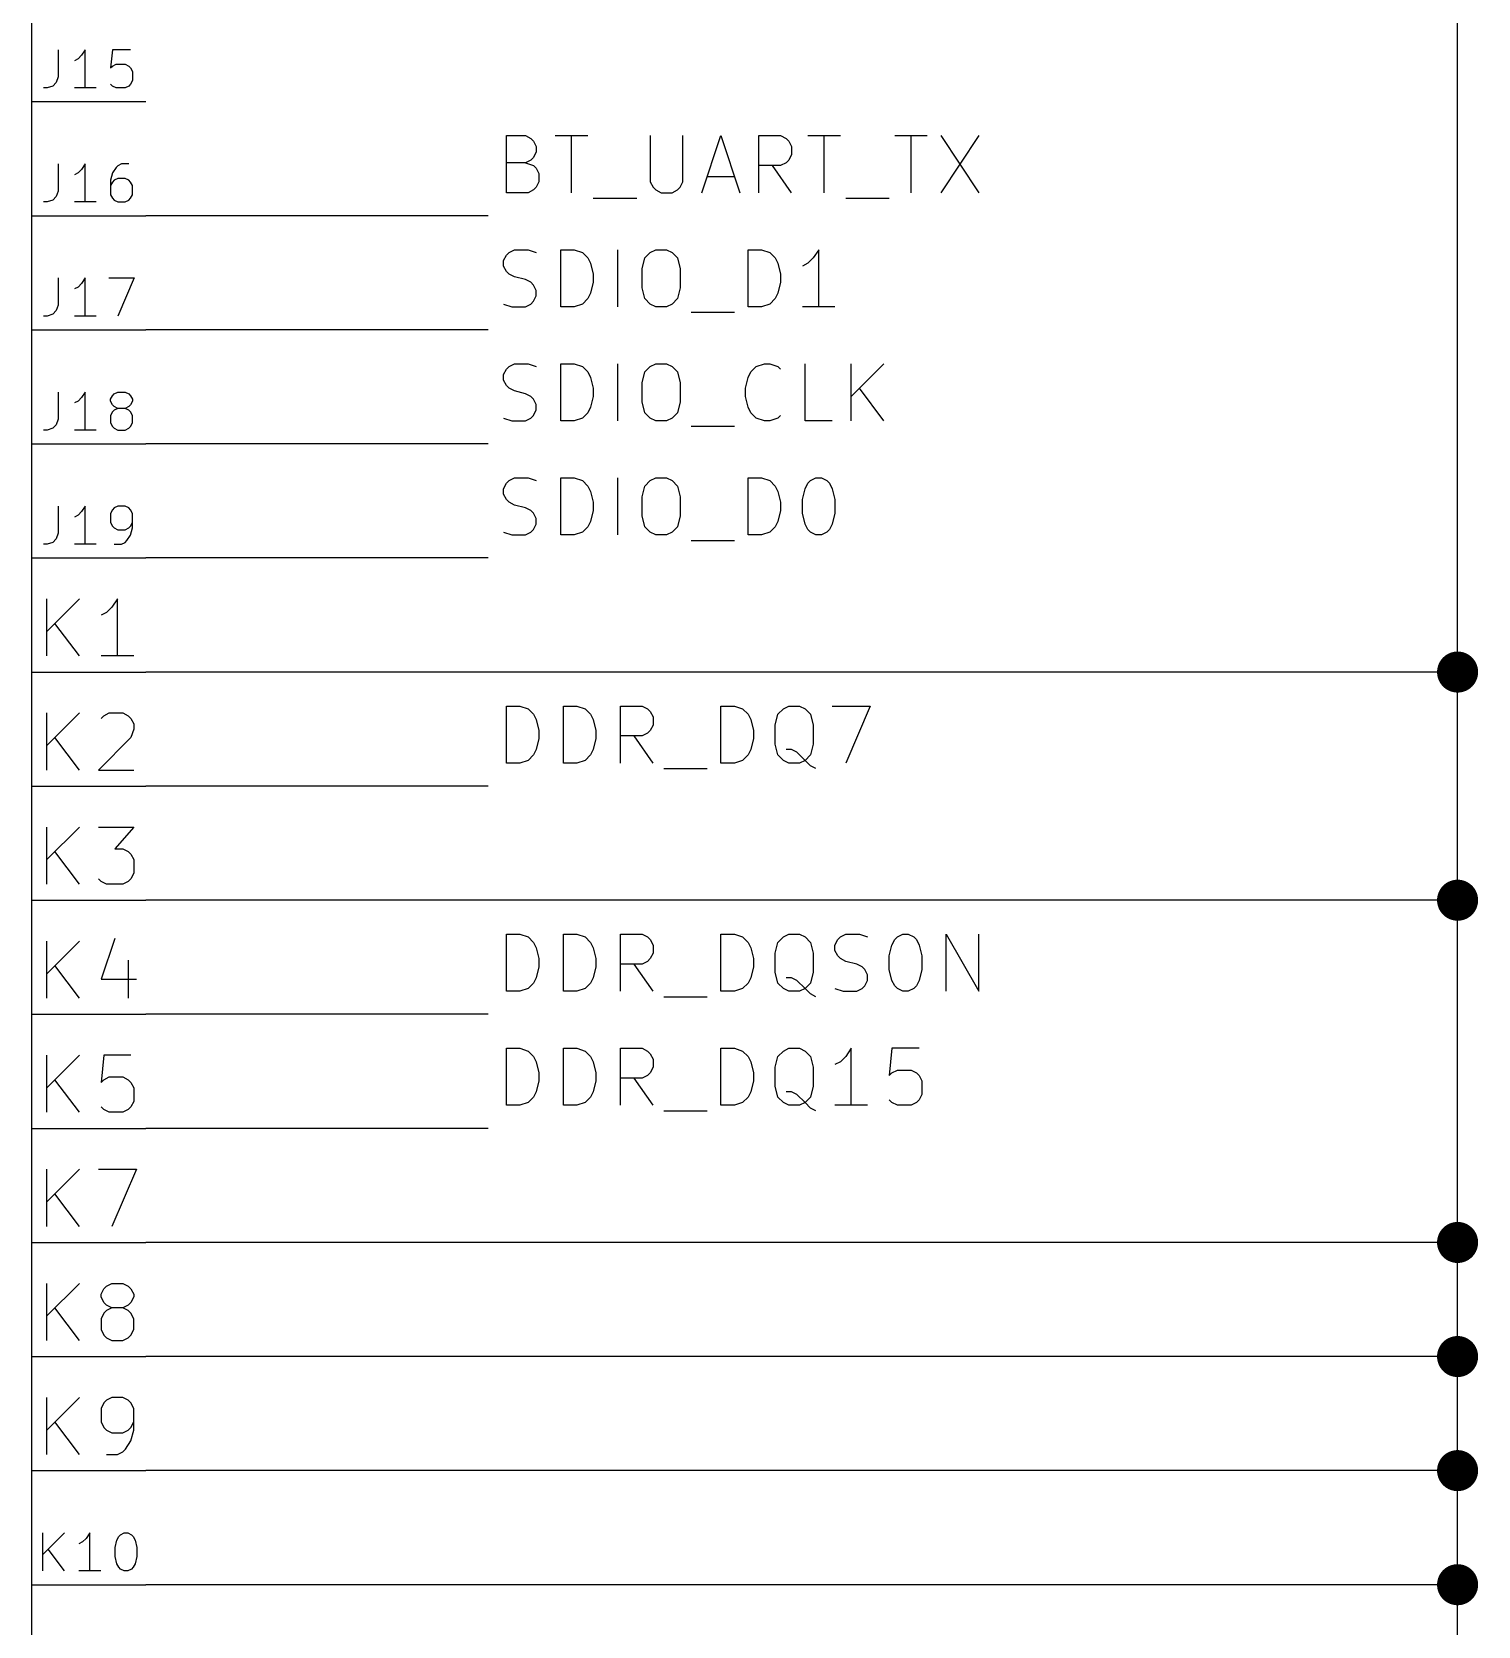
# Model space of a CAD drawing. Header units: millimetres. Extents: x 3 to 237, y -203 to -4.
# Drawn here: x 193.04 to 225.25, y -99.98 to -64.49 of the extents above; entities that cross this region are included whole.
import ezdxf

# ---------------------------------------------------------------- set-up
doc = ezdxf.new("R2010")
doc.units = ezdxf.units.MM
for name, color, linetype in [('LIGHTGREEN', 92, 'CONTINUOUS'), ('LIGHTRED', 12, 'CONTINUOUS'), ('RED', 14, 'CONTINUOUS'), ('REDSIX', 19, 'CONTINUOUS')]:
    doc.layers.add(name, color=color, linetype=linetype)

msp = doc.modelspace()

# ---------------------------------------------------------------- linework, layer by layer
at = {"layer": 'LIGHTGREEN', "linetype": 'CONTINUOUS'}
for p, q in [((224.79, -78.74), (224.79, -60.96)), ((203.2, -68.58), (195.58, -68.58)), ((203.2, -71.12), (195.58, -71.12)), ((203.2, -73.66), (195.58, -73.66)), ((203.2, -76.2), (195.58, -76.2)), ((224.79, -78.74), (195.58, -78.74)), ((224.79, -83.82), (224.79, -78.74)), ((203.2, -81.28), (195.58, -81.28)), ((224.79, -83.82), (195.58, -83.82)), ((224.79, -91.44), (224.79, -83.82)), ((203.2, -86.36), (195.58, -86.36)), ((203.2, -88.9), (195.58, -88.9)), ((224.79, -91.44), (195.58, -91.44)), ((224.79, -93.98), (224.79, -91.44)), ((224.79, -93.98), (195.58, -93.98)), ((224.79, -96.52), (224.79, -93.98)), ((224.79, -96.52), (195.58, -96.52)), ((224.79, -99.06), (224.79, -96.52)), ((224.79, -99.06), (195.58, -99.06)), ((224.79, -101.6), (224.79, -99.06))]:
    msp.add_line(p, q, dxfattribs=at)
at = {"layer": 'LIGHTGREEN', "const_width": 0.4572}
for points in [[(224.5614, -78.74, 1), (225.0186, -78.74, 1)], [(224.5614, -83.82, 1), (225.0186, -83.82, 1)], [(224.5614, -91.44, 1), (225.0186, -91.44, 1)], [(224.5614, -93.98, 1), (225.0186, -93.98, 1)], [(224.5614, -96.52, 1), (225.0186, -96.52, 1)], [(224.5614, -99.06, 1), (225.0186, -99.06, 1)]]:
    msp.add_lwpolyline(points, format="xyb", close=True, dxfattribs=at)
at = {"layer": 'LIGHTRED', "linetype": 'CONTINUOUS'}
for p, q in [((193.6246, -64.8866), (193.6246, -65.4913)), ((194.2293, -64.8866), (194.1487, -65.0075)), ((194.2293, -65.7332), (194.2293, -64.8866)), ((194.834, -64.8866), (194.7937, -65.2897)), ((195.2372, -64.8866), (194.834, -64.8866)), ((194.068, -65.0881), (193.9874, -65.1285)), ((194.1487, -65.0075), (194.068, -65.0881)), ((194.7937, -65.2897), (194.834, -65.2494)), ((194.834, -65.2494), (194.9147, -65.2091)), ((194.9147, -65.2091), (195.1162, -65.2091)), ((195.1162, -65.2091), (195.1969, -65.2494)), ((195.1969, -65.2494), (195.2372, -65.2897)), ((195.2372, -65.2897), (195.2775, -65.3703)), ((193.5843, -65.6122), (193.5037, -65.6929)), ((193.6246, -65.4913), (193.5843, -65.6122)), ((194.834, -65.6929), (194.7937, -65.6525)), ((195.2372, -65.6525), (195.1969, -65.6929)), ((195.2775, -65.5719), (195.2372, -65.6525)), ((195.2775, -65.3703), (195.2775, -65.5719)), ((193.3827, -65.7332), (193.3021, -65.7332)), ((193.5037, -65.6929), (193.3827, -65.7332)), ((194.4712, -65.7332), (193.9874, -65.7332)), ((194.9147, -65.7332), (194.834, -65.6929)), ((195.1162, -65.7332), (194.9147, -65.7332)), ((195.1969, -65.6929), (195.1162, -65.7332)), ((193.6246, -67.4266), (193.6246, -68.0313)), ((194.2293, -67.4266), (194.1487, -67.5475)), ((194.2293, -68.2732), (194.2293, -67.4266)), ((195.0356, -67.4266), (194.955, -67.4669)), ((195.1969, -67.4266), (195.0356, -67.4266)), ((194.068, -67.6281), (193.9874, -67.6685)), ((194.1487, -67.5475), (194.068, -67.6281)), ((194.834, -67.6281), (194.7937, -67.7894)), ((194.7937, -67.7894), (194.7937, -68.1119)), ((194.9147, -67.5072), (194.834, -67.6281)), ((194.8743, -67.7894), (194.834, -67.8297)), ((194.955, -67.7491), (194.8743, -67.7894)), ((194.955, -67.4669), (194.9147, -67.5072)), ((195.1162, -67.7491), (194.955, -67.7491)), ((195.1969, -67.7894), (195.1162, -67.7491)), ((195.2372, -67.8297), (195.1969, -67.7894)), ((193.6246, -68.0313), (193.5843, -68.1522)), ((194.834, -67.8297), (194.7937, -67.9103)), ((194.7937, -68.1119), (194.834, -68.1925)), ((195.2775, -67.9103), (195.2372, -67.8297)), ((195.2372, -68.1925), (195.2775, -68.1119)), ((195.2775, -68.1119), (195.2775, -67.9103)), ((193.3827, -68.2732), (193.3021, -68.2732)), ((193.5037, -68.2329), (193.3827, -68.2732)), ((193.5843, -68.1522), (193.5037, -68.2329)), ((194.4712, -68.2732), (193.9874, -68.2732)), ((194.834, -68.1925), (194.8743, -68.2329)), ((194.8743, -68.2329), (194.955, -68.2732)), ((194.955, -68.2732), (195.1162, -68.2732)), ((195.1162, -68.2732), (195.1969, -68.2329)), ((195.1969, -68.2329), (195.2372, -68.1925)), ((193.6246, -69.9666), (193.6246, -70.5713)), ((194.068, -70.1681), (193.9874, -70.2085)), ((194.1487, -70.0875), (194.068, -70.1681)), ((194.2293, -69.9666), (194.1487, -70.0875)), ((194.2293, -70.8132), (194.2293, -69.9666)), ((194.7534, -69.9666), (195.3178, -69.9666)), ((195.3178, -69.9666), (194.955, -70.8132)), ((193.6246, -70.5713), (193.5843, -70.6922)), ((193.3827, -70.8132), (193.3021, -70.8132)), ((193.5037, -70.7729), (193.3827, -70.8132)), ((193.5843, -70.6922), (193.5037, -70.7729)), ((194.4712, -70.8132), (193.9874, -70.8132)), ((193.6246, -72.5066), (193.6246, -73.1113)), ((194.068, -72.7081), (193.9874, -72.7485)), ((194.1487, -72.6275), (194.068, -72.7081)), ((194.2293, -72.5066), (194.1487, -72.6275)), ((194.2293, -73.3532), (194.2293, -72.5066)), ((194.7937, -72.6678), (194.834, -72.5872)), ((194.7937, -72.7081), (194.7937, -72.6678)), ((194.834, -72.7888), (194.7937, -72.7081)), ((194.834, -72.5872), (194.8743, -72.5469)), ((194.8743, -72.5469), (194.955, -72.5066)), ((194.955, -72.5066), (195.1162, -72.5066)), ((195.1162, -72.5066), (195.1969, -72.5469)), ((195.1969, -72.5469), (195.2372, -72.5872)), ((195.2372, -72.5872), (195.2775, -72.6678)), ((195.2775, -72.7081), (195.2372, -72.7888)), ((195.2775, -72.6678), (195.2775, -72.7081)), ((193.6246, -73.1113), (193.5843, -73.2322)), ((194.834, -72.95), (194.7937, -73.0307)), ((194.7937, -73.0307), (194.7937, -73.1919)), ((194.8743, -72.8291), (194.834, -72.7888)), ((194.8743, -72.9097), (194.834, -72.95)), ((194.955, -72.8694), (194.8743, -72.8291)), ((194.955, -72.8694), (194.8743, -72.9097)), ((195.1162, -72.8694), (194.955, -72.8694)), ((195.1969, -72.8291), (195.1162, -72.8694)), ((195.1969, -72.9097), (195.1162, -72.8694)), ((195.2372, -72.7888), (195.1969, -72.8291)), ((195.2372, -72.95), (195.1969, -72.9097)), ((195.2775, -73.0307), (195.2372, -72.95)), ((195.2775, -73.1919), (195.2775, -73.0307)), ((193.3827, -73.3532), (193.3021, -73.3532)), ((193.5037, -73.3129), (193.3827, -73.3532)), ((193.5843, -73.2322), (193.5037, -73.3129)), ((194.4712, -73.3532), (193.9874, -73.3532)), ((194.7937, -73.1919), (194.834, -73.2725)), ((194.834, -73.2725), (194.8743, -73.3129)), ((194.8743, -73.3129), (194.955, -73.3532)), ((194.955, -73.3532), (195.1162, -73.3532)), ((195.1162, -73.3532), (195.1969, -73.3129)), ((195.1969, -73.3129), (195.2372, -73.2725)), ((195.2372, -73.2725), (195.2775, -73.1919)), ((193.6246, -75.0466), (193.6246, -75.6513)), ((194.068, -75.2481), (193.9874, -75.2885)), ((194.1487, -75.1675), (194.068, -75.2481)), ((194.2293, -75.0466), (194.1487, -75.1675)), ((194.2293, -75.8932), (194.2293, -75.0466)), ((194.834, -75.1272), (194.7937, -75.2078)), ((194.7937, -75.2078), (194.7937, -75.4094)), ((194.8743, -75.0869), (194.834, -75.1272)), ((194.955, -75.0466), (194.8743, -75.0869)), ((195.1162, -75.0466), (194.955, -75.0466)), ((195.1969, -75.0869), (195.1162, -75.0466)), ((195.2372, -75.1272), (195.1969, -75.0869)), ((195.2775, -75.2078), (195.2372, -75.1272)), ((195.2775, -75.5303), (195.2775, -75.2078)), ((194.7937, -75.4094), (194.834, -75.49)), ((194.834, -75.49), (194.8743, -75.5303)), ((194.8743, -75.5303), (194.955, -75.5707)), ((194.955, -75.5707), (195.1162, -75.5707)), ((195.1162, -75.5707), (195.1969, -75.5303)), ((195.1969, -75.5303), (195.2372, -75.49)), ((195.2372, -75.49), (195.2775, -75.4094)), ((195.2372, -75.6916), (195.2775, -75.5303)), ((193.3827, -75.8932), (193.3021, -75.8932)), ((193.5037, -75.8529), (193.3827, -75.8932)), ((193.5843, -75.7722), (193.5037, -75.8529)), ((193.6246, -75.6513), (193.5843, -75.7722)), ((194.4712, -75.8932), (193.9874, -75.8932)), ((194.8743, -75.8932), (195.0356, -75.8932)), ((195.0356, -75.8932), (195.1162, -75.8529)), ((195.1162, -75.8529), (195.1565, -75.8125)), ((195.1565, -75.8125), (195.2372, -75.6916)), ((193.3726, -78.3813), (193.3726, -77.1113)), ((194.0983, -77.1113), (193.3726, -77.837)), ((194.8241, -77.2928), (194.7031, -77.4137)), ((194.945, -77.1113), (194.8241, -77.2928)), ((194.945, -78.3813), (194.945, -77.1113)), ((194.0983, -78.3813), (193.5541, -77.6556)), ((194.7031, -77.4137), (194.5822, -77.4742)), ((195.3079, -78.3813), (194.5822, -78.3813)), ((193.3726, -80.9213), (193.3726, -79.6513)), ((194.0983, -79.6513), (193.3726, -80.377)), ((194.5822, -79.7723), (194.6426, -79.7118)), ((194.6426, -79.7118), (194.7636, -79.6513)), ((194.7636, -79.6513), (195.066, -79.6513)), ((195.066, -79.6513), (195.1869, -79.7118)), ((195.1869, -79.7118), (195.2474, -79.7723)), ((195.2474, -79.7723), (195.3079, -79.8932)), ((194.0983, -80.9213), (193.5541, -80.1956)), ((195.2474, -80.1956), (194.5217, -80.9213)), ((195.3079, -80.0142), (195.2474, -80.1956)), ((195.3079, -79.8932), (195.3079, -80.0142)), ((194.5217, -80.9213), (195.3079, -80.9213)), ((193.3726, -83.4613), (193.3726, -82.1913)), ((194.0983, -82.1913), (193.3726, -82.917)), ((194.5217, -82.1913), (195.3079, -82.1913)), ((195.3079, -82.1913), (194.8845, -82.6751)), ((194.8845, -82.6751), (195.066, -82.6751)), ((195.066, -82.6751), (195.1869, -82.7356)), ((194.0983, -83.4613), (193.5541, -82.7356)), ((195.1869, -82.7356), (195.2474, -82.7961)), ((195.2474, -82.7961), (195.3079, -82.917)), ((195.3079, -82.917), (195.3079, -83.2194)), ((194.5822, -83.4009), (194.5217, -83.3404)), ((194.7031, -83.4613), (194.5822, -83.4009)), ((195.1869, -83.4009), (195.066, -83.4613)), ((195.2474, -83.3404), (195.1869, -83.4009)), ((195.3079, -83.2194), (195.2474, -83.3404)), ((195.066, -83.4613), (194.7031, -83.4613)), ((193.3726, -86.0013), (193.3726, -84.7313)), ((194.0983, -84.7313), (193.3726, -85.457)), ((194.8845, -84.6709), (194.5822, -85.578)), ((195.1869, -85.1547), (195.1869, -86.0013)), ((194.0983, -86.0013), (193.5541, -85.2756)), ((194.5822, -85.578), (195.3683, -85.578)), ((193.3726, -88.5413), (193.3726, -87.2713)), ((194.0983, -87.2713), (193.3726, -87.997)), ((194.6426, -87.2713), (194.5822, -87.8761)), ((195.2474, -87.2713), (194.6426, -87.2713)), ((194.0983, -88.5413), (193.5541, -87.8156)), ((194.5822, -87.8761), (194.6426, -87.8156)), ((194.6426, -87.8156), (194.7636, -87.7551)), ((194.7636, -87.7551), (195.066, -87.7551)), ((195.066, -87.7551), (195.1869, -87.8156)), ((195.1869, -87.8156), (195.2474, -87.8761)), ((195.2474, -87.8761), (195.3079, -87.997)), ((195.3079, -87.997), (195.3079, -88.2994)), ((195.3079, -88.2994), (195.2474, -88.4204)), ((194.6426, -88.4809), (194.5822, -88.4204)), ((194.7636, -88.5413), (194.6426, -88.4809)), ((195.066, -88.5413), (194.7636, -88.5413)), ((195.1869, -88.4809), (195.066, -88.5413)), ((195.2474, -88.4204), (195.1869, -88.4809)), ((193.3726, -91.0813), (193.3726, -89.8113)), ((194.0983, -89.8113), (193.3726, -90.537)), ((194.5217, -89.8113), (195.3683, -89.8113)), ((195.3683, -89.8113), (194.8241, -91.0813)), ((194.0983, -91.0813), (193.5541, -90.3556)), ((193.3726, -93.6213), (193.3726, -92.3513)), ((194.0983, -92.3513), (193.3726, -93.077)), ((194.5822, -92.5932), (194.6426, -92.4723)), ((194.5822, -92.6537), (194.5822, -92.5932)), ((194.6426, -92.4723), (194.7031, -92.4118)), ((194.7031, -92.4118), (194.8241, -92.3513)), ((194.8241, -92.3513), (195.066, -92.3513)), ((195.066, -92.3513), (195.1869, -92.4118)), ((195.1869, -92.4118), (195.2474, -92.4723)), ((195.2474, -92.4723), (195.3079, -92.5932)), ((195.3079, -92.5932), (195.3079, -92.6537)), ((194.0983, -93.6213), (193.5541, -92.8956)), ((194.6426, -92.7747), (194.5822, -92.6537)), ((194.7031, -92.8351), (194.6426, -92.7747)), ((194.7031, -92.9561), (194.6426, -93.0166)), ((194.8241, -92.8956), (194.7031, -92.8351)), ((194.8241, -92.8956), (194.7031, -92.9561)), ((195.066, -92.8956), (194.8241, -92.8956)), ((195.1869, -92.8351), (195.066, -92.8956)), ((195.1869, -92.9561), (195.066, -92.8956)), ((195.2474, -92.7747), (195.1869, -92.8351)), ((195.2474, -93.0166), (195.1869, -92.9561)), ((195.3079, -92.6537), (195.2474, -92.7747)), ((194.6426, -93.0166), (194.5822, -93.1375)), ((194.5822, -93.1375), (194.5822, -93.3794)), ((195.3079, -93.1375), (195.2474, -93.0166)), ((195.3079, -93.3794), (195.3079, -93.1375)), ((194.5822, -93.3794), (194.6426, -93.5004)), ((194.6426, -93.5004), (194.7031, -93.5609)), ((194.7031, -93.5609), (194.8241, -93.6213)), ((194.8241, -93.6213), (195.066, -93.6213)), ((195.066, -93.6213), (195.1869, -93.5609)), ((195.1869, -93.5609), (195.2474, -93.5004)), ((195.2474, -93.5004), (195.3079, -93.3794)), ((193.3726, -96.1613), (193.3726, -94.8913)), ((194.0983, -94.8913), (193.3726, -95.617)), ((194.6426, -95.0123), (194.5822, -95.1332)), ((194.7031, -94.9518), (194.6426, -95.0123)), ((194.8241, -94.8913), (194.7031, -94.9518)), ((195.066, -94.8913), (194.8241, -94.8913)), ((195.1869, -94.9518), (195.066, -94.8913)), ((195.2474, -95.0123), (195.1869, -94.9518)), ((195.3079, -95.1332), (195.2474, -95.0123)), ((194.0983, -96.1613), (193.5541, -95.4356)), ((194.5822, -95.1332), (194.5822, -95.4356)), ((194.5822, -95.4356), (194.6426, -95.5566)), ((195.2474, -95.5566), (195.3079, -95.4356)), ((195.3079, -95.617), (195.3079, -95.1332)), ((194.6426, -95.5566), (194.7031, -95.617)), ((194.7031, -95.617), (194.8241, -95.6775)), ((194.8241, -95.6775), (195.066, -95.6775)), ((195.066, -95.6775), (195.1869, -95.617)), ((195.1869, -95.617), (195.2474, -95.5566)), ((195.2474, -95.8589), (195.3079, -95.617)), ((194.7031, -96.1613), (194.945, -96.1613)), ((194.945, -96.1613), (195.066, -96.1009)), ((195.066, -96.1009), (195.1264, -96.0404)), ((195.1264, -96.0404), (195.2474, -95.8589)), ((193.2819, -98.7532), (193.2819, -97.9066)), ((193.7657, -97.9066), (193.2819, -98.3903)), ((194.3301, -97.9066), (194.2495, -98.0275)), ((194.3301, -98.7532), (194.3301, -97.9066)), ((194.9751, -97.9872), (195.0155, -97.9469)), ((195.0155, -97.9469), (195.0961, -97.9066)), ((195.0961, -97.9066), (195.1767, -97.9066)), ((195.1767, -97.9066), (195.2573, -97.9469)), ((195.2573, -97.9469), (195.2977, -97.9872)), ((193.7657, -98.7532), (193.4029, -98.2694)), ((194.1688, -98.1081), (194.0882, -98.1485)), ((194.2495, -98.0275), (194.1688, -98.1081)), ((194.8945, -98.2291), (194.9348, -98.0678)), ((194.8945, -98.4307), (194.8945, -98.2291)), ((194.9348, -98.0678), (194.9751, -97.9872)), ((195.2977, -97.9872), (195.338, -98.0678)), ((195.338, -98.0678), (195.3783, -98.2291)), ((195.3783, -98.2291), (195.3783, -98.4307)), ((194.9348, -98.5919), (194.8945, -98.4307)), ((194.9751, -98.6725), (194.9348, -98.5919)), ((195.0155, -98.7129), (194.9751, -98.6725)), ((195.2977, -98.6725), (195.2573, -98.7129)), ((195.338, -98.5919), (195.2977, -98.6725)), ((195.3783, -98.4307), (195.338, -98.5919)), ((194.572, -98.7532), (194.0882, -98.7532)), ((195.0961, -98.7532), (195.0155, -98.7129)), ((195.1767, -98.7532), (195.0961, -98.7532)), ((195.2573, -98.7129), (195.1767, -98.7532))]:
    msp.add_line(p, q, dxfattribs=at)
at = {"layer": 'RED', "linetype": 'CONTINUOUS'}
for p, q in [((193.04, -180.34), (193.04, -5.08)), ((193.04, -66.04), (195.58, -66.04)), ((193.04, -68.58), (195.58, -68.58)), ((193.04, -71.12), (195.58, -71.12)), ((193.04, -73.66), (195.58, -73.66)), ((193.04, -76.2), (195.58, -76.2)), ((193.04, -78.74), (195.58, -78.74)), ((193.04, -81.28), (195.58, -81.28)), ((193.04, -83.82), (195.58, -83.82)), ((193.04, -86.36), (195.58, -86.36)), ((193.04, -88.9), (195.58, -88.9)), ((193.04, -91.44), (195.58, -91.44)), ((193.04, -93.98), (195.58, -93.98)), ((193.04, -96.52), (195.58, -96.52)), ((193.04, -99.06), (195.58, -99.06))]:
    msp.add_line(p, q, dxfattribs=at)
at = {"layer": 'REDSIX', "linetype": 'CONTINUOUS'}
for p, q in [((203.6067, -68.0669), (203.6067, -66.7969)), ((203.6067, -66.7969), (204.0301, -66.7969)), ((204.0301, -66.7969), (204.151, -66.8574)), ((204.151, -66.8574), (204.2115, -66.9179)), ((204.2115, -66.9179), (204.272, -67.0388)), ((204.272, -67.0388), (204.272, -67.1598)), ((204.6953, -66.7969), (205.421, -66.7969)), ((205.0582, -68.0669), (205.0582, -66.7969)), ((206.8119, -66.7969), (206.8119, -67.825)), ((207.5376, -67.825), (207.5376, -66.7969)), ((207.961, -68.0669), (208.3843, -66.7969)), ((208.3843, -66.7969), (208.8077, -68.0669)), ((209.231, -68.0669), (209.231, -66.7969)), ((209.231, -66.7969), (209.7148, -66.7969)), ((209.7148, -66.7969), (209.8358, -66.8574)), ((209.8358, -66.8574), (209.8963, -66.9179)), ((209.8963, -66.9179), (209.9567, -67.0388)), ((209.9567, -67.0388), (209.9567, -67.2203)), ((210.3196, -66.7969), (211.0453, -66.7969)), ((210.6825, -68.0669), (210.6825, -66.7969)), ((212.2548, -66.7969), (212.9805, -66.7969)), ((212.6177, -68.0669), (212.6177, -66.7969)), ((213.2829, -66.7969), (214.1295, -68.0669)), ((214.1295, -66.7969), (213.2829, -68.0669)), ((204.0301, -67.4017), (203.6067, -67.4017)), ((204.151, -67.3412), (204.0301, -67.4017)), ((204.0301, -67.4017), (204.2115, -67.4622)), ((204.2115, -67.2807), (204.151, -67.3412)), ((204.272, -67.1598), (204.2115, -67.2807)), ((209.8358, -67.4017), (209.7148, -67.4622)), ((209.8963, -67.3412), (209.8358, -67.4017)), ((209.9567, -67.2203), (209.8963, -67.3412)), ((204.2115, -67.4622), (204.272, -67.5226)), ((204.272, -67.5226), (204.3324, -67.6436)), ((204.3324, -67.6436), (204.3324, -67.825)), ((208.082, -67.7041), (208.6867, -67.7041)), ((209.7148, -67.4622), (209.231, -67.4622)), ((209.9567, -68.0669), (209.5334, -67.4622)), ((204.0905, -68.0669), (203.6067, -68.0669)), ((204.2115, -68.0065), (204.0905, -68.0669)), ((204.272, -67.946), (204.2115, -68.0065)), ((204.3324, -67.825), (204.272, -67.946)), ((206.8119, -67.825), (206.8724, -67.946)), ((206.8724, -67.946), (206.9329, -68.0065)), ((206.9329, -68.0065), (207.0538, -68.0669)), ((207.0538, -68.0669), (207.2957, -68.0669)), ((207.2957, -68.0669), (207.4167, -68.0065)), ((207.4167, -68.0065), (207.4772, -67.946)), ((207.4772, -67.946), (207.5376, -67.825)), ((205.542, -68.1879), (206.5096, -68.1879)), ((211.1663, -68.1879), (212.1339, -68.1879)), ((203.5463, -69.5788), (203.6067, -69.4579)), ((203.6067, -69.4579), (203.6672, -69.3974)), ((203.6672, -69.3974), (203.7882, -69.3369)), ((203.7882, -69.3369), (204.0905, -69.3369)), ((204.0905, -69.3369), (204.272, -69.3974)), ((204.8162, -70.6069), (204.8162, -69.3369)), ((204.8162, -69.3369), (205.1186, -69.3369)), ((205.1186, -69.3369), (205.3, -69.3974)), ((205.3, -69.3974), (205.421, -69.5184)), ((205.421, -69.5184), (205.4815, -69.6393)), ((206.0862, -70.6069), (206.0862, -69.3369)), ((206.6306, -69.7603), (206.691, -69.5184)), ((206.691, -69.5184), (206.812, -69.3974)), ((206.812, -69.3974), (206.9329, -69.3369)), ((206.9329, -69.3369), (207.1748, -69.3369)), ((207.1748, -69.3369), (207.2958, -69.3974)), ((207.2958, -69.3974), (207.4167, -69.5184)), ((207.4167, -69.5184), (207.4772, -69.7603)), ((208.9891, -70.6069), (208.9891, -69.3369)), ((208.9891, -69.3369), (209.2915, -69.3369)), ((209.2915, -69.3369), (209.4729, -69.3974)), ((209.4729, -69.3974), (209.5939, -69.5184)), ((209.5939, -69.5184), (209.6544, -69.6393)), ((210.4406, -69.5184), (210.3196, -69.6393)), ((210.5615, -69.3369), (210.4406, -69.5184)), ((210.5615, -70.6069), (210.5615, -69.3369)), ((203.5463, -69.6998), (203.5463, -69.5788)), ((203.6067, -69.8207), (203.5463, -69.6998)), ((203.6672, -69.8812), (203.6067, -69.8207)), ((203.7882, -69.9417), (203.6672, -69.8812)), ((205.4815, -69.6393), (205.5419, -69.8812)), ((205.5419, -69.8812), (205.5419, -70.0626)), ((206.6306, -70.1836), (206.6306, -69.7603)), ((207.4772, -69.7603), (207.4772, -70.1836)), ((209.6544, -69.6393), (209.7148, -69.8812)), ((209.7148, -69.8812), (209.7148, -70.0626)), ((210.3196, -69.6393), (210.1987, -69.6998)), ((204.0301, -70.0022), (203.7882, -69.9417)), ((204.151, -70.0626), (204.0301, -70.0022)), ((204.2115, -70.1231), (204.151, -70.0626)), ((204.272, -70.2441), (204.2115, -70.1231)), ((204.272, -70.365), (204.272, -70.2441)), ((205.5419, -70.0626), (205.4815, -70.3045)), ((206.691, -70.4255), (206.6306, -70.1836)), ((207.4772, -70.1836), (207.4167, -70.4255)), ((209.7148, -70.0626), (209.6544, -70.3045)), ((203.5463, -70.5465), (203.7277, -70.6069)), ((203.7277, -70.6069), (204.0301, -70.6069)), ((204.0301, -70.6069), (204.151, -70.5465)), ((204.151, -70.5465), (204.2115, -70.486)), ((204.2115, -70.486), (204.272, -70.365)), ((205.1186, -70.6069), (204.8162, -70.6069)), ((205.3, -70.5465), (205.1186, -70.6069)), ((205.421, -70.4255), (205.3, -70.5465)), ((205.4815, -70.3045), (205.421, -70.4255)), ((206.812, -70.5465), (206.691, -70.4255)), ((206.9329, -70.6069), (206.812, -70.5465)), ((207.1748, -70.6069), (206.9329, -70.6069)), ((207.2958, -70.5465), (207.1748, -70.6069)), ((207.4167, -70.4255), (207.2958, -70.5465)), ((209.2915, -70.6069), (208.9891, -70.6069)), ((209.4729, -70.5465), (209.2915, -70.6069)), ((209.5939, -70.4255), (209.4729, -70.5465)), ((209.6544, -70.3045), (209.5939, -70.4255)), ((210.9244, -70.6069), (210.1987, -70.6069)), ((207.7192, -70.7279), (208.6868, -70.7279)), ((203.5463, -72.1188), (203.6067, -71.9979)), ((203.6067, -71.9979), (203.6672, -71.9374)), ((203.6672, -71.9374), (203.7882, -71.8769)), ((203.7882, -71.8769), (204.0905, -71.8769)), ((204.0905, -71.8769), (204.272, -71.9374)), ((204.8162, -73.1469), (204.8162, -71.8769)), ((204.8162, -71.8769), (205.1186, -71.8769)), ((205.1186, -71.8769), (205.3, -71.9374)), ((205.3, -71.9374), (205.421, -72.0584)), ((206.0862, -73.1469), (206.0862, -71.8769)), ((206.691, -72.0584), (206.812, -71.9374)), ((206.812, -71.9374), (206.9329, -71.8769)), ((206.9329, -71.8769), (207.1748, -71.8769)), ((207.1748, -71.8769), (207.2958, -71.9374)), ((207.2958, -71.9374), (207.4167, -72.0584)), ((209.0496, -72.0584), (209.1706, -71.9374)), ((209.1706, -71.9374), (209.352, -71.8769)), ((209.352, -71.8769), (209.4729, -71.8769)), ((209.4729, -71.8769), (209.6544, -71.9374)), ((209.6544, -71.9374), (209.7148, -71.9979)), ((210.2591, -73.1469), (210.2591, -71.8769)), ((211.2872, -73.1469), (211.2872, -71.8769)), ((212.0129, -71.8769), (211.2872, -72.6026)), ((203.5463, -72.2398), (203.5463, -72.1188)), ((203.6067, -72.3607), (203.5463, -72.2398)), ((203.6672, -72.4212), (203.6067, -72.3607)), ((205.421, -72.0584), (205.4815, -72.1793)), ((205.4815, -72.1793), (205.5419, -72.4212)), ((206.6306, -72.3003), (206.691, -72.0584)), ((206.6306, -72.7236), (206.6306, -72.3003)), ((207.4167, -72.0584), (207.4772, -72.3003)), ((207.4772, -72.3003), (207.4772, -72.7236)), ((208.9287, -72.4212), (208.9891, -72.1793)), ((208.9891, -72.1793), (209.0496, -72.0584)), ((203.7882, -72.4817), (203.6672, -72.4212)), ((204.0301, -72.5422), (203.7882, -72.4817)), ((204.151, -72.6026), (204.0301, -72.5422)), ((204.2115, -72.6631), (204.151, -72.6026)), ((204.272, -72.7841), (204.2115, -72.6631)), ((205.5419, -72.6026), (205.4815, -72.8445)), ((205.5419, -72.4212), (205.5419, -72.6026)), ((206.691, -72.9655), (206.6306, -72.7236)), ((207.4772, -72.7236), (207.4167, -72.9655)), ((208.9287, -72.6026), (208.9287, -72.4212)), ((208.9891, -72.8445), (208.9287, -72.6026)), ((212.0129, -73.1469), (211.4687, -72.4212)), ((203.5463, -73.0865), (203.7277, -73.1469)), ((204.0301, -73.1469), (204.151, -73.0865)), ((204.151, -73.0865), (204.2115, -73.026)), ((204.2115, -73.026), (204.272, -72.905)), ((204.272, -72.905), (204.272, -72.7841)), ((205.3, -73.0865), (205.1186, -73.1469)), ((205.421, -72.9655), (205.3, -73.0865)), ((205.4815, -72.8445), (205.421, -72.9655)), ((206.812, -73.0865), (206.691, -72.9655)), ((206.9329, -73.1469), (206.812, -73.0865)), ((207.2958, -73.0865), (207.1748, -73.1469)), ((207.4167, -72.9655), (207.2958, -73.0865)), ((209.0496, -72.9655), (208.9891, -72.8445)), ((209.1706, -73.0865), (209.0496, -72.9655)), ((209.352, -73.1469), (209.1706, -73.0865)), ((209.6544, -73.0865), (209.4729, -73.1469)), ((209.7148, -73.026), (209.6544, -73.0865)), ((203.7277, -73.1469), (204.0301, -73.1469)), ((205.1186, -73.1469), (204.8162, -73.1469)), ((207.1748, -73.1469), (206.9329, -73.1469)), ((207.7192, -73.2679), (208.6868, -73.2679)), ((209.4729, -73.1469), (209.352, -73.1469)), ((210.8639, -73.1469), (210.2591, -73.1469)), ((203.5463, -74.6588), (203.6067, -74.5379)), ((203.6067, -74.5379), (203.6672, -74.4774)), ((203.6672, -74.4774), (203.7882, -74.4169)), ((203.7882, -74.4169), (204.0905, -74.4169)), ((204.0905, -74.4169), (204.272, -74.4774)), ((204.8162, -75.6869), (204.8162, -74.4169)), ((204.8162, -74.4169), (205.1186, -74.4169)), ((205.1186, -74.4169), (205.3, -74.4774)), ((205.3, -74.4774), (205.421, -74.5984)), ((206.0862, -75.6869), (206.0862, -74.4169)), ((206.691, -74.5984), (206.812, -74.4774)), ((206.812, -74.4774), (206.9329, -74.4169)), ((206.9329, -74.4169), (207.1748, -74.4169)), ((207.1748, -74.4169), (207.2958, -74.4774)), ((207.2958, -74.4774), (207.4167, -74.5984)), ((208.9891, -75.6869), (208.9891, -74.4169)), ((208.9891, -74.4169), (209.2915, -74.4169)), ((209.2915, -74.4169), (209.4729, -74.4774)), ((209.4729, -74.4774), (209.5939, -74.5984)), ((210.2591, -74.6588), (210.3196, -74.5379)), ((210.3196, -74.5379), (210.3801, -74.4774)), ((210.3801, -74.4774), (210.501, -74.4169)), ((210.501, -74.4169), (210.622, -74.4169)), ((210.622, -74.4169), (210.7429, -74.4774)), ((210.7429, -74.4774), (210.8034, -74.5379)), ((210.8034, -74.5379), (210.8639, -74.6588)), ((203.5463, -74.7798), (203.5463, -74.6588)), ((203.6067, -74.9007), (203.5463, -74.7798)), ((205.421, -74.5984), (205.4815, -74.7193)), ((205.4815, -74.7193), (205.5419, -74.9612)), ((206.6306, -74.8403), (206.691, -74.5984)), ((206.6306, -75.2636), (206.6306, -74.8403)), ((207.4167, -74.5984), (207.4772, -74.8403)), ((207.4772, -74.8403), (207.4772, -75.2636)), ((209.5939, -74.5984), (209.6544, -74.7193)), ((209.6544, -74.7193), (209.7148, -74.9612)), ((210.1987, -74.9007), (210.2591, -74.6588)), ((210.8639, -74.6588), (210.9244, -74.9007)), ((203.6672, -74.9612), (203.6067, -74.9007)), ((203.7882, -75.0217), (203.6672, -74.9612)), ((204.0301, -75.0822), (203.7882, -75.0217)), ((204.151, -75.1426), (204.0301, -75.0822)), ((204.2115, -75.2031), (204.151, -75.1426)), ((204.272, -75.3241), (204.2115, -75.2031)), ((205.5419, -75.1426), (205.4815, -75.3845)), ((205.5419, -74.9612), (205.5419, -75.1426)), ((209.7148, -75.1426), (209.6544, -75.3845)), ((209.7148, -74.9612), (209.7148, -75.1426)), ((210.1987, -75.2031), (210.1987, -74.9007)), ((210.2591, -75.445), (210.1987, -75.2031)), ((210.9244, -75.2031), (210.8639, -75.445)), ((210.9244, -74.9007), (210.9244, -75.2031)), ((204.151, -75.6265), (204.2115, -75.566)), ((204.2115, -75.566), (204.272, -75.445)), ((204.272, -75.445), (204.272, -75.3241)), ((205.421, -75.5055), (205.3, -75.6265)), ((205.4815, -75.3845), (205.421, -75.5055)), ((206.691, -75.5055), (206.6306, -75.2636)), ((206.812, -75.6265), (206.691, -75.5055)), ((207.4167, -75.5055), (207.2958, -75.6265)), ((207.4772, -75.2636), (207.4167, -75.5055)), ((209.5939, -75.5055), (209.4729, -75.6265)), ((209.6544, -75.3845), (209.5939, -75.5055)), ((210.3196, -75.566), (210.2591, -75.445)), ((210.3801, -75.6265), (210.3196, -75.566)), ((210.8034, -75.566), (210.7429, -75.6265)), ((210.8639, -75.445), (210.8034, -75.566)), ((203.5463, -75.6265), (203.7277, -75.6869)), ((203.7277, -75.6869), (204.0301, -75.6869)), ((204.0301, -75.6869), (204.151, -75.6265)), ((205.1186, -75.6869), (204.8162, -75.6869)), ((205.3, -75.6265), (205.1186, -75.6869)), ((206.9329, -75.6869), (206.812, -75.6265)), ((207.1748, -75.6869), (206.9329, -75.6869)), ((207.2958, -75.6265), (207.1748, -75.6869)), ((207.7192, -75.8079), (208.6868, -75.8079)), ((209.2915, -75.6869), (208.9891, -75.6869)), ((209.4729, -75.6265), (209.2915, -75.6869)), ((210.501, -75.6869), (210.3801, -75.6265)), ((210.622, -75.6869), (210.501, -75.6869)), ((210.7429, -75.6265), (210.622, -75.6869)), ((203.6067, -80.7669), (203.6067, -79.4969)), ((203.6067, -79.4969), (203.9091, -79.4969)), ((203.9091, -79.4969), (204.0905, -79.5574)), ((204.8767, -80.7669), (204.8767, -79.4969)), ((204.8767, -79.4969), (205.1791, -79.4969)), ((205.1791, -79.4969), (205.3605, -79.5574)), ((206.1467, -80.7669), (206.1467, -79.4969)), ((206.1467, -79.4969), (206.6305, -79.4969)), ((206.6305, -79.4969), (206.7515, -79.5574)), ((208.3843, -80.7669), (208.3843, -79.4969)), ((208.3843, -79.4969), (208.6867, -79.4969)), ((208.6867, -79.4969), (208.8681, -79.5574)), ((209.7753, -79.5574), (209.8962, -79.4969)), ((209.8962, -79.4969), (210.1381, -79.4969)), ((210.1381, -79.4969), (210.2591, -79.5574)), ((210.8639, -79.4969), (211.7105, -79.4969)), ((211.7105, -79.4969), (211.1663, -80.7669)), ((204.0905, -79.5574), (204.2115, -79.6784)), ((204.2115, -79.6784), (204.272, -79.7993)), ((204.272, -79.7993), (204.3324, -80.0412)), ((205.3605, -79.5574), (205.4815, -79.6784)), ((205.4815, -79.6784), (205.542, -79.7993)), ((205.542, -79.7993), (205.6024, -80.0412)), ((206.7515, -79.5574), (206.812, -79.6179)), ((206.812, -79.6179), (206.8724, -79.7388)), ((206.8724, -79.7388), (206.8724, -79.9203)), ((208.8681, -79.5574), (208.9891, -79.6784)), ((208.9891, -79.6784), (209.0496, -79.7993)), ((209.0496, -79.7993), (209.11, -80.0412)), ((209.5939, -79.9203), (209.6543, -79.6784)), ((209.6543, -79.6784), (209.7753, -79.5574)), ((210.2591, -79.5574), (210.38, -79.6784)), ((210.38, -79.6784), (210.4405, -79.9203)), ((204.3324, -80.0412), (204.3324, -80.2226)), ((205.6024, -80.0412), (205.6024, -80.2226)), ((206.6305, -80.1622), (206.1467, -80.1622)), ((206.8724, -80.7669), (206.4491, -80.1622)), ((206.7515, -80.1017), (206.6305, -80.1622)), ((206.812, -80.0412), (206.7515, -80.1017)), ((206.8724, -79.9203), (206.812, -80.0412)), ((209.11, -80.0412), (209.11, -80.2226)), ((209.5939, -80.3436), (209.5939, -79.9203)), ((210.4405, -79.9203), (210.4405, -80.3436)), ((204.272, -80.4645), (204.2115, -80.5855)), ((204.3324, -80.2226), (204.272, -80.4645)), ((205.542, -80.4645), (205.4815, -80.5855)), ((205.6024, -80.2226), (205.542, -80.4645)), ((209.0496, -80.4645), (208.9891, -80.5855)), ((209.11, -80.2226), (209.0496, -80.4645)), ((209.6543, -80.5855), (209.5939, -80.3436)), ((209.9567, -80.4645), (209.8358, -80.4645)), ((210.0777, -80.525), (209.9567, -80.4645)), ((210.2591, -80.7065), (210.0777, -80.525)), ((210.4405, -80.3436), (210.38, -80.5855)), ((203.9091, -80.7669), (203.6067, -80.7669)), ((204.0905, -80.7065), (203.9091, -80.7669)), ((204.2115, -80.5855), (204.0905, -80.7065)), ((205.1791, -80.7669), (204.8767, -80.7669)), ((205.3605, -80.7065), (205.1791, -80.7669)), ((205.4815, -80.5855), (205.3605, -80.7065)), ((207.1144, -80.8879), (208.082, -80.8879)), ((208.6867, -80.7669), (208.3843, -80.7669)), ((208.8681, -80.7065), (208.6867, -80.7669)), ((208.9891, -80.5855), (208.8681, -80.7065)), ((209.7753, -80.7065), (209.6543, -80.5855)), ((209.8962, -80.7669), (209.7753, -80.7065)), ((210.1381, -80.7669), (209.8962, -80.7669)), ((210.2591, -80.7065), (210.1381, -80.7669)), ((210.38, -80.5855), (210.2591, -80.7065)), ((210.38, -80.8274), (210.2591, -80.7065)), ((210.501, -80.8879), (210.38, -80.8274)), ((203.6067, -85.8469), (203.6067, -84.5769)), ((203.6067, -84.5769), (203.9091, -84.5769)), ((203.9091, -84.5769), (204.0905, -84.6374)), ((204.0905, -84.6374), (204.2115, -84.7584)), ((204.2115, -84.7584), (204.272, -84.8793)), ((204.8767, -85.8469), (204.8767, -84.5769)), ((204.8767, -84.5769), (205.1791, -84.5769)), ((205.1791, -84.5769), (205.3605, -84.6374)), ((205.3605, -84.6374), (205.4815, -84.7584)), ((205.4815, -84.7584), (205.542, -84.8793)), ((206.1467, -85.8469), (206.1467, -84.5769)), ((206.1467, -84.5769), (206.6305, -84.5769)), ((206.6305, -84.5769), (206.7515, -84.6374)), ((206.7515, -84.6374), (206.812, -84.6979)), ((206.812, -84.6979), (206.8724, -84.8188)), ((206.8724, -84.8188), (206.8724, -85.0003)), ((208.3843, -85.8469), (208.3843, -84.5769)), ((208.3843, -84.5769), (208.6867, -84.5769)), ((208.6867, -84.5769), (208.8681, -84.6374)), ((208.8681, -84.6374), (208.9891, -84.7584)), ((208.9891, -84.7584), (209.0496, -84.8793)), ((209.5939, -85.0003), (209.6543, -84.7584)), ((209.6543, -84.7584), (209.7753, -84.6374)), ((209.7753, -84.6374), (209.8962, -84.5769)), ((209.8962, -84.5769), (210.1381, -84.5769)), ((210.1381, -84.5769), (210.2591, -84.6374)), ((210.2591, -84.6374), (210.38, -84.7584)), ((210.38, -84.7584), (210.4405, -85.0003)), ((210.9244, -84.8188), (210.9848, -84.6979)), ((210.9244, -84.9398), (210.9244, -84.8188)), ((210.9848, -84.6979), (211.0453, -84.6374)), ((211.0453, -84.6374), (211.1663, -84.5769)), ((211.1663, -84.5769), (211.4686, -84.5769)), ((211.4686, -84.5769), (211.6501, -84.6374)), ((212.1339, -85.0607), (212.1943, -84.8188)), ((212.1943, -84.8188), (212.2548, -84.6979)), ((212.2548, -84.6979), (212.3153, -84.6374)), ((212.3153, -84.6374), (212.4362, -84.5769)), ((212.4362, -84.5769), (212.5572, -84.5769)), ((212.5572, -84.5769), (212.6781, -84.6374)), ((212.6781, -84.6374), (212.7386, -84.6979)), ((212.7386, -84.6979), (212.7991, -84.8188)), ((212.7991, -84.8188), (212.8596, -85.0607)), ((213.4038, -85.8469), (213.4038, -84.5769)), ((213.4038, -84.5769), (214.1295, -85.8469)), ((214.1295, -85.8469), (214.1295, -84.5769)), ((204.272, -84.8793), (204.3324, -85.1212)), ((204.3324, -85.1212), (204.3324, -85.3026)), ((205.542, -84.8793), (205.6024, -85.1212)), ((205.6024, -85.1212), (205.6024, -85.3026)), ((206.7515, -85.1817), (206.6305, -85.2422)), ((206.812, -85.1212), (206.7515, -85.1817)), ((206.8724, -85.0003), (206.812, -85.1212)), ((209.0496, -84.8793), (209.11, -85.1212)), ((209.11, -85.1212), (209.11, -85.3026)), ((209.5939, -85.4236), (209.5939, -85.0003)), ((210.4405, -85.0003), (210.4405, -85.4236)), ((210.9848, -85.0607), (210.9244, -84.9398)), ((211.0453, -85.1212), (210.9848, -85.0607)), ((211.1663, -85.1817), (211.0453, -85.1212)), ((211.4082, -85.2422), (211.1663, -85.1817)), ((212.1339, -85.3631), (212.1339, -85.0607)), ((212.8596, -85.0607), (212.8596, -85.3631)), ((204.3324, -85.3026), (204.272, -85.5445)), ((205.6024, -85.3026), (205.542, -85.5445)), ((206.6305, -85.2422), (206.1467, -85.2422)), ((206.8724, -85.8469), (206.4491, -85.2422)), ((209.11, -85.3026), (209.0496, -85.5445)), ((209.6543, -85.6655), (209.5939, -85.4236)), ((210.4405, -85.4236), (210.38, -85.6655)), ((211.5291, -85.3026), (211.4082, -85.2422)), ((211.5896, -85.3631), (211.5291, -85.3026)), ((211.6501, -85.4841), (211.5896, -85.3631)), ((211.6501, -85.605), (211.6501, -85.4841)), ((212.1943, -85.605), (212.1339, -85.3631)), ((212.8596, -85.3631), (212.7991, -85.605)), ((203.9091, -85.8469), (203.6067, -85.8469)), ((204.0905, -85.7865), (203.9091, -85.8469)), ((204.2115, -85.6655), (204.0905, -85.7865)), ((204.272, -85.5445), (204.2115, -85.6655)), ((205.1791, -85.8469), (204.8767, -85.8469)), ((205.3605, -85.7865), (205.1791, -85.8469)), ((205.4815, -85.6655), (205.3605, -85.7865)), ((205.542, -85.5445), (205.4815, -85.6655)), ((208.6867, -85.8469), (208.3843, -85.8469)), ((208.8681, -85.7865), (208.6867, -85.8469)), ((208.9891, -85.6655), (208.8681, -85.7865)), ((209.0496, -85.5445), (208.9891, -85.6655)), ((209.7753, -85.7865), (209.6543, -85.6655)), ((209.8962, -85.8469), (209.7753, -85.7865)), ((209.9567, -85.5445), (209.8358, -85.5445)), ((210.1381, -85.8469), (209.8962, -85.8469)), ((210.0777, -85.605), (209.9567, -85.5445)), ((210.2591, -85.7865), (210.0777, -85.605)), ((210.2591, -85.7865), (210.1381, -85.8469)), ((210.38, -85.6655), (210.2591, -85.7865)), ((210.38, -85.9074), (210.2591, -85.7865)), ((210.9244, -85.7865), (211.1058, -85.8469)), ((211.1058, -85.8469), (211.4082, -85.8469)), ((211.4082, -85.8469), (211.5291, -85.7865)), ((211.5291, -85.7865), (211.5896, -85.726)), ((211.5896, -85.726), (211.6501, -85.605)), ((212.2548, -85.726), (212.1943, -85.605)), ((212.3153, -85.7865), (212.2548, -85.726)), ((212.4362, -85.8469), (212.3153, -85.7865)), ((212.5572, -85.8469), (212.4362, -85.8469)), ((212.6781, -85.7865), (212.5572, -85.8469)), ((212.7386, -85.726), (212.6781, -85.7865)), ((212.7991, -85.605), (212.7386, -85.726)), ((207.1144, -85.9679), (208.082, -85.9679)), ((210.501, -85.9679), (210.38, -85.9074)), ((203.6067, -88.3869), (203.6067, -87.1169)), ((203.6067, -87.1169), (203.9091, -87.1169)), ((203.9091, -87.1169), (204.0905, -87.1774)), ((204.0905, -87.1774), (204.2115, -87.2984)), ((204.2115, -87.2984), (204.272, -87.4193)), ((204.8767, -88.3869), (204.8767, -87.1169)), ((204.8767, -87.1169), (205.1791, -87.1169)), ((205.1791, -87.1169), (205.3605, -87.1774)), ((205.3605, -87.1774), (205.4815, -87.2984)), ((205.4815, -87.2984), (205.542, -87.4193)), ((206.1467, -88.3869), (206.1467, -87.1169)), ((206.1467, -87.1169), (206.6305, -87.1169)), ((206.6305, -87.1169), (206.7515, -87.1774)), ((206.7515, -87.1774), (206.812, -87.2379)), ((206.812, -87.2379), (206.8724, -87.3588)), ((208.3843, -88.3869), (208.3843, -87.1169)), ((208.3843, -87.1169), (208.6867, -87.1169)), ((208.6867, -87.1169), (208.8681, -87.1774)), ((208.8681, -87.1774), (208.9891, -87.2984)), ((208.9891, -87.2984), (209.0496, -87.4193)), ((209.5939, -87.5403), (209.6543, -87.2984)), ((209.6543, -87.2984), (209.7753, -87.1774)), ((209.7753, -87.1774), (209.8962, -87.1169)), ((209.8962, -87.1169), (210.1381, -87.1169)), ((210.1381, -87.1169), (210.2591, -87.1774)), ((210.2591, -87.1774), (210.38, -87.2984)), ((210.38, -87.2984), (210.4405, -87.5403)), ((211.1663, -87.2984), (211.0453, -87.4193)), ((211.2872, -87.1169), (211.1663, -87.2984)), ((211.2872, -88.3869), (211.2872, -87.1169)), ((212.1943, -87.1169), (212.1339, -87.7217)), ((212.7991, -87.1169), (212.1943, -87.1169)), ((204.272, -87.4193), (204.3324, -87.6612)), ((204.3324, -87.6612), (204.3324, -87.8426)), ((205.542, -87.4193), (205.6024, -87.6612)), ((205.6024, -87.6612), (205.6024, -87.8426)), ((206.812, -87.6612), (206.7515, -87.7217)), ((206.8724, -87.5403), (206.812, -87.6612)), ((206.8724, -87.3588), (206.8724, -87.5403)), ((209.0496, -87.4193), (209.11, -87.6612)), ((209.11, -87.6612), (209.11, -87.8426)), ((209.5939, -87.9636), (209.5939, -87.5403)), ((210.4405, -87.5403), (210.4405, -87.9636)), ((211.0453, -87.4193), (210.9244, -87.4798)), ((212.1339, -87.7217), (212.1943, -87.6612)), ((212.1943, -87.6612), (212.3153, -87.6007)), ((212.3153, -87.6007), (212.6177, -87.6007)), ((212.6177, -87.6007), (212.7386, -87.6612)), ((212.7386, -87.6612), (212.7991, -87.7217)), ((204.3324, -87.8426), (204.272, -88.0845)), ((205.6024, -87.8426), (205.542, -88.0845)), ((206.6305, -87.7822), (206.1467, -87.7822)), ((206.8724, -88.3869), (206.4491, -87.7822)), ((206.7515, -87.7217), (206.6305, -87.7822)), ((209.11, -87.8426), (209.0496, -88.0845)), ((209.6543, -88.2055), (209.5939, -87.9636)), ((210.4405, -87.9636), (210.38, -88.2055)), ((212.7991, -87.7217), (212.8596, -87.8426)), ((212.8596, -87.8426), (212.8596, -88.145)), ((204.0905, -88.3265), (203.9091, -88.3869)), ((204.2115, -88.2055), (204.0905, -88.3265)), ((204.272, -88.0845), (204.2115, -88.2055)), ((205.3605, -88.3265), (205.1791, -88.3869)), ((205.4815, -88.2055), (205.3605, -88.3265)), ((205.542, -88.0845), (205.4815, -88.2055)), ((208.8681, -88.3265), (208.6867, -88.3869)), ((208.9891, -88.2055), (208.8681, -88.3265)), ((209.0496, -88.0845), (208.9891, -88.2055)), ((209.7753, -88.3265), (209.6543, -88.2055)), ((209.8962, -88.3869), (209.7753, -88.3265)), ((209.9567, -88.0845), (209.8358, -88.0845)), ((210.0777, -88.145), (209.9567, -88.0845)), ((210.2591, -88.3265), (210.0777, -88.145)), ((210.2591, -88.3265), (210.1381, -88.3869)), ((210.38, -88.2055), (210.2591, -88.3265)), ((210.38, -88.4474), (210.2591, -88.3265)), ((212.1943, -88.3265), (212.1339, -88.266)), ((212.3153, -88.3869), (212.1943, -88.3265)), ((212.7386, -88.3265), (212.6177, -88.3869)), ((212.7991, -88.266), (212.7386, -88.3265)), ((212.8596, -88.145), (212.7991, -88.266)), ((203.9091, -88.3869), (203.6067, -88.3869)), ((205.1791, -88.3869), (204.8767, -88.3869)), ((207.1144, -88.5079), (208.082, -88.5079)), ((208.6867, -88.3869), (208.3843, -88.3869)), ((210.1381, -88.3869), (209.8962, -88.3869)), ((210.501, -88.5079), (210.38, -88.4474)), ((211.6501, -88.3869), (210.9244, -88.3869)), ((212.6177, -88.3869), (212.3153, -88.3869))]:
    msp.add_line(p, q, dxfattribs=at)

doc.saveas('drawing.dxf')
